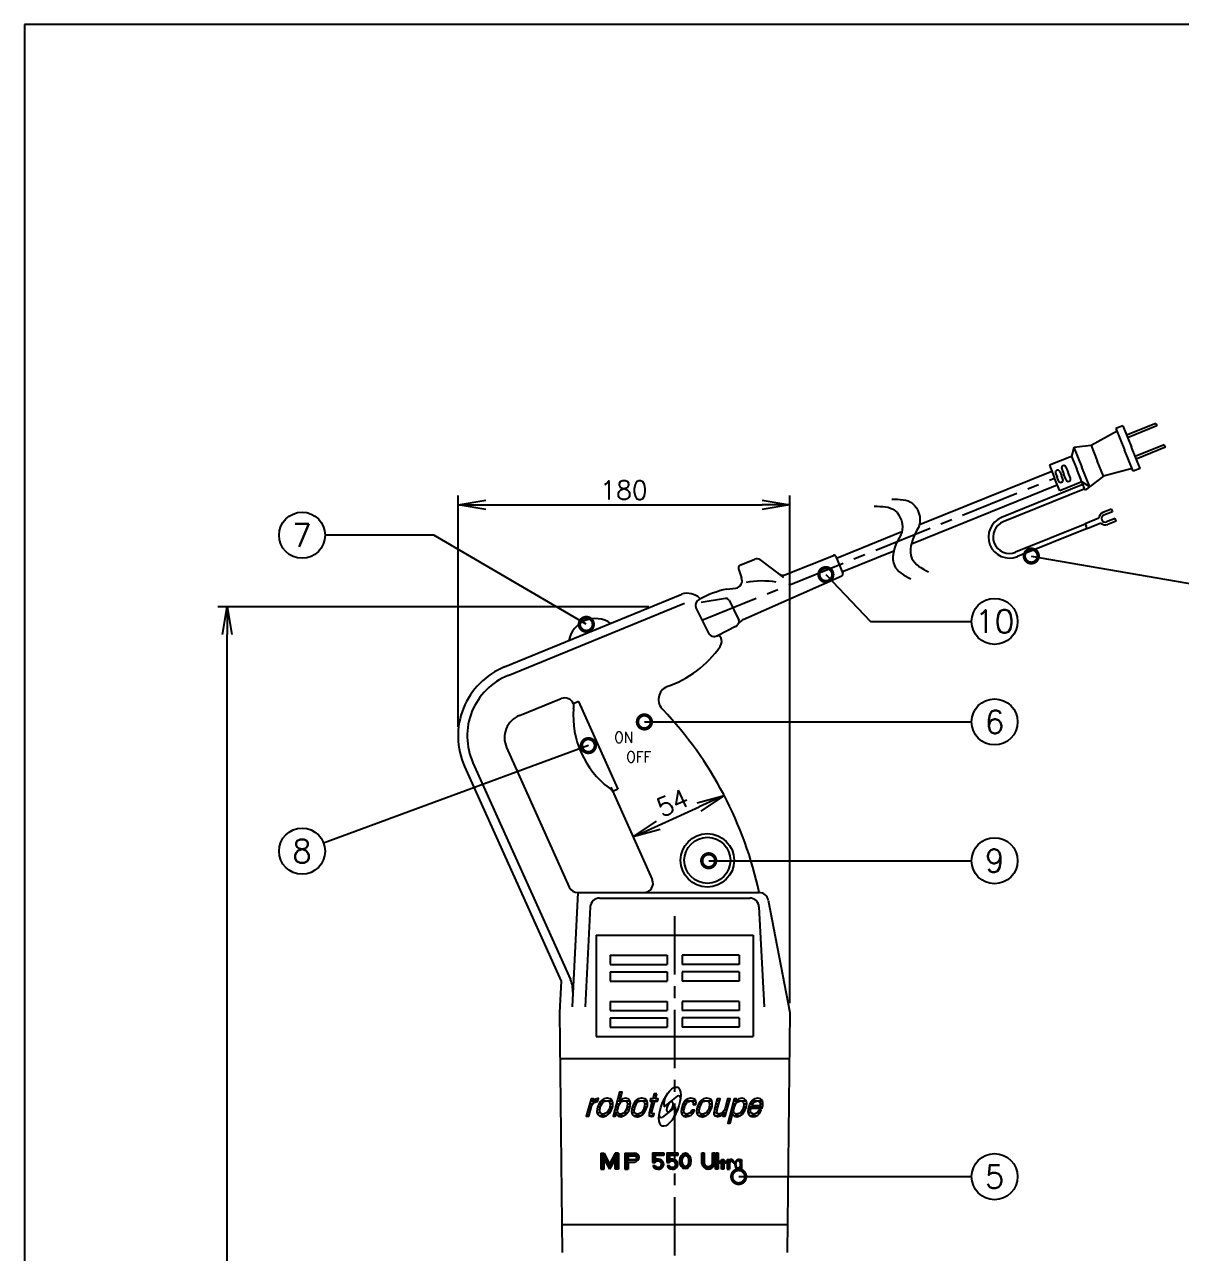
# Model space of a CAD drawing. Extents: x 115 to 2025, y 0 to 1377.
# Drawn here: x 115 to 742, y 711 to 1377 of the extents above; entities that cross this region are included whole.
import ezdxf
from ezdxf.enums import TextEntityAlignment as Align

# ---------------------------------------------------------------- set-up
doc = ezdxf.new("R2010")
doc.units = 0
doc.header["$PDMODE"] = 3
doc.linetypes.add('CENTER', pattern=[50.8, 31.75, -6.35, 6.35, -6.35])
doc.layers.get('0').update_dxf_attribs({"linetype": 'CONTINUOUS'})
doc.layers.get('DEFPOINTS').update_dxf_attribs({"linetype": 'CONTINUOUS'})
doc.layers.add('SUNPOU', color=7, linetype='CONTINUOUS')
doc.layers.add('WAKU', color=7, linetype='CONTINUOUS')
doc.styles.get("Standard").update_dxf_attribs({"font": 'romans.shx', "bigfont": 'extfont.shx'})
doc.dimstyles.get("Standard").update_dxf_attribs({"dimscale": 5, "dimtxt": 2, "dimasz": 3, "dimexe": 1, "dimexo": 1, "dimgap": 0.6, "dimtad": 3, "dimdec": 0, "dimzin": 0, "dimdsep": 46, "dimtxsty": 'STANDARD', "dimblk1": 'OPEN', "dimblk2": 'OPEN', "dimsah": 1, "dimcen": 1.5, "dimadec": 0, "dimazin": 0, "dimtfac": 1, "dimtdec": 0, "dimtmove": 0, "dimatfit": 0, "dimldrblk": 'DOTSMALL', "dimfxl": 1, "dimtvp": 1, "dimtolj": 1, "dimtzin": 0, "dimarcsym": 0})

# ---------------------------------------------------------------- blocks, each defined once
blk = doc.blocks.new('_DotSmall')
at = {"color": 0, "linetype": 'ByBlock', "const_width": 0.5}
blk.add_lwpolyline([(-0.0625, 0, 1), (0.0625, 0, 1)], format="xyb", close=True, dxfattribs=at)
blk = doc.blocks.new('_OPEN')
at = {"color": 0, "linetype": 'ByBlock'}
for p, q in [((-1, 0.167), (0, 0)), ((0, 0), (-1, -0.167)), ((0, 0), (-1, 0))]:
    blk.add_line(p, q, dxfattribs=at)
blk = doc.blocks.new('*D4')
at = {"layer": 'DEFPOINTS', "color": 0}
for p in [(530.13, 1116.24), (350.13, 990.87), (530.13, 840.95)]:
    blk.add_point(p, dxfattribs=at)
at = {"layer": 'SUNPOU', "color": 0, "lineweight": -2}
for p, q in [((350.13, 995.87), (350.13, 1121.24)), ((530.13, 845.95), (530.13, 1121.24)), ((365.13, 1116.24), (515.13, 1116.24))]:
    blk.add_line(p, q, dxfattribs=at)
at = {"layer": 'SUNPOU', "color": 0, "lineweight": -2, "xscale": 15, "yscale": 15, "zscale": 15, "rotation": 180}
blk.add_blockref('_OPEN', (350.13, 1116.24), dxfattribs=at)
at = {"layer": 'SUNPOU', "color": 0, "lineweight": -2, "xscale": 15, "yscale": 15, "zscale": 15}
blk.add_blockref('_OPEN', (530.13, 1116.24), dxfattribs=at)
at = {"layer": 'SUNPOU', "color": 0, "insert": (440.13, 1124.24), "char_height": 10, "attachment_point": 5}
blk.add_mtext('\\A1;180', dxfattribs=at)
blk = doc.blocks.new('*D8')
at = {"layer": 'DEFPOINTS', "color": 0}
for p in [(494.52, 958.63), (494.52, 958.63), (445.11, 936.15)]:
    blk.add_point(p, dxfattribs=at)
at = {"layer": 'SUNPOU', "color": 0, "lineweight": -2}
blk.add_line((458.76, 942.36), (480.86, 952.42), dxfattribs=at)
at = {"layer": 'SUNPOU', "color": 0, "lineweight": -2, "xscale": 15, "yscale": 15, "zscale": 15}
for p, rotation in [((494.52, 958.63), 24.46685338692657), ((445.11, 936.15), 204.4668533869266)]:
    blk.add_blockref('_OPEN', p, dxfattribs=dict(at, rotation=rotation))
at = {"layer": 'SUNPOU', "color": 0, "insert": (466.5, 954.67), "char_height": 10, "attachment_point": 5, "rotation": 24.46685}
blk.add_mtext('\\A1;54', dxfattribs=at)
blk = doc.blocks.new('*D11')
at = {"layer": 'DEFPOINTS', "color": 0}
for p in [(224.9, 1060.95), (458.59, 1060.95), (418.22, 128.95)]:
    blk.add_point(p, dxfattribs=at)
at = {"layer": 'SUNPOU', "color": 0, "lineweight": -2}
for p, q in [((453.59, 1060.95), (219.9, 1060.95)), ((224.9, 143.95), (224.9, 1045.95)), ((413.22, 128.95), (219.9, 128.95))]:
    blk.add_line(p, q, dxfattribs=at)
at = {"layer": 'SUNPOU', "color": 0, "lineweight": -2, "xscale": 15, "yscale": 15, "zscale": 15}
for p, rotation in [((224.9, 1060.95), 90), ((224.9, 128.95), 270)]:
    blk.add_blockref('_OPEN', p, dxfattribs=dict(at, rotation=rotation))
at = {"layer": 'SUNPOU', "color": 0, "insert": (216.9, 594.95), "char_height": 10, "attachment_point": 5, "rotation": 90}
blk.add_mtext('\\A1;935', dxfattribs=at)

msp = doc.modelspace()

# ---------------------------------------------------------------- linework, layer by layer
at = {"color": 2}
for p, q in [((710.73, 1159.18), (707.02, 1157.69)), ((710.73, 1159.18), (715.41, 1147.59)), ((728.55, 1160.45), (712.79, 1154.08)), ((729.11, 1159.06), (713.35, 1152.69)), ((728.55, 1160.45), (729.11, 1159.06)), ((707.58, 1156.3), (693.5, 1148.45)), ((707.02, 1157.69), (711.7, 1146.1)), ((684.21, 1147.39), (682.93, 1142.56)), ((693.5, 1148.45), (684.21, 1147.39)), ((684.21, 1147.39), (688.52, 1136.73)), ((693.5, 1148.45), (696.87, 1140.1)), ((716.38, 1134.51), (711.7, 1146.1)), ((720.09, 1136), (715.41, 1147.59)), ((733.23, 1148.86), (717.47, 1142.5)), ((733.79, 1147.47), (718.03, 1141.1)), ((733.79, 1147.47), (733.23, 1148.86)), ((682.93, 1142.56), (670.88, 1137.69)), ((682.93, 1142.56), (685.74, 1135.61)), ((700.24, 1131.76), (696.87, 1140.1)), ((600.45, 1105.56), (672.16, 1134.53)), ((670.88, 1137.69), (673.69, 1130.74)), ((674.23, 1133.39), (675.08, 1131.3)), ((676.55, 1134.32), (677.4, 1132.24)), ((678.24, 1130.15), (677.4, 1132.24)), ((677.57, 1135.81), (678.79, 1132.8)), ((680, 1129.78), (678.79, 1132.8)), ((679.89, 1136.75), (681.1, 1133.73)), ((682.32, 1130.72), (681.1, 1133.73)), ((690.36, 1124.17), (685.74, 1135.61)), ((692.83, 1126.07), (688.52, 1136.73)), ((715.82, 1135.9), (700.24, 1131.76)), ((720.09, 1136), (716.38, 1134.51)), ((596.02, 1095.14), (675.15, 1127.11)), ((689.12, 1127.23), (644.97, 1109.39)), ((676.5, 1123.78), (673.69, 1130.74)), ((675.92, 1129.21), (675.08, 1131.3)), ((688.55, 1128.65), (676.5, 1123.78)), ((692.83, 1126.07), (688.55, 1128.65)), ((700.24, 1131.76), (690.36, 1124.17)), ((690.06, 1124.91), (645.91, 1107.08)), ((704.52, 1113.94), (699.89, 1112.07)), ((705.08, 1112.55), (700.45, 1110.68)), ((704.52, 1113.94), (705.08, 1112.55)), ((690.38, 1105.8), (652.59, 1090.54)), ((697.7, 1109.03), (690.29, 1106.03)), ((690.29, 1106.03), (690.85, 1104.64)), ((698.83, 1106.25), (691.41, 1103.25)), ((706.58, 1108.84), (701.95, 1106.97)), ((707.15, 1107.45), (702.51, 1105.58)), ((707.15, 1107.45), (706.58, 1108.84)), ((555.39, 1087.39), (590.92, 1101.71)), ((691.32, 1103.49), (653.53, 1088.22)), ((691.41, 1103.25), (690.85, 1104.64)), ((503.45, 1083.72), (511.05, 1086.78)), ((513.96, 1086.41), (526.74, 1076.94)), ((527.36, 1078.26), (553.71, 1088.87)), ((555.01, 1088.32), (558.77, 1078.99)), ((558.37, 1079.97), (586.48, 1091.3)), ((502.41, 1080.98), (503.87, 1076.74)), ((504.86, 1054.16), (558.27, 1077.71)), ((375.42, 1028.32), (471.59, 1067.85)), ((495.91, 1070.57), (500.84, 1071.02)), ((377.29, 1023.68), (473, 1062.98)), ((479.14, 1060.37), (485.76, 1047.02)), ((495.29, 1065.42), (482.08, 1063.27)), ((497.19, 1064.5), (502.51, 1053.77)), ((500.69, 1050.21), (491.21, 1045.37)), ((491.21, 1045.37), (490.53, 1045.09)), ((383.45, 1002.01), (406.14, 1011.15)), ((415.43, 1009.51), (412.7, 1008.28)), ((415.43, 1009.51), (436.75, 962.08)), ((376.45, 984.63), (410.48, 908.9)), ((353.68, 974.31), (405.99, 857.91)), ((358.24, 976.36), (411.08, 858.78)), ((432.99, 963.13), (455.51, 913)), ((436.75, 962.08), (434.01, 960.85)), ((415.13, 905.95), (411.97, 843.95)), ((415.04, 905.95), (513.5, 905.95)), ((426.88, 902.95), (508.37, 902.95)), ((518.41, 901.9), (530.13, 840.95)), ((421.89, 898.21), (419.13, 843.95)), ((513.37, 898.21), (516.13, 843.95)), ((425.13, 882.95), (510.13, 882.95)), ((425.13, 882.95), (425.13, 827.95)), ((510.13, 882.95), (510.13, 827.95)), ((432.63, 871.95), (463.63, 871.95)), ((432.63, 871.95), (432.63, 866.95)), ((432.63, 866.95), (463.63, 866.95)), ((463.63, 871.95), (463.63, 866.95)), ((502.63, 871.95), (471.63, 871.95)), ((471.63, 871.95), (471.63, 866.95)), ((502.63, 866.95), (471.63, 866.95)), ((502.63, 871.95), (502.63, 866.95)), ((432.63, 862.95), (463.63, 862.95)), ((432.63, 862.95), (432.63, 857.95)), ((463.63, 862.95), (463.63, 857.95)), ((502.63, 862.95), (471.63, 862.95)), ((471.63, 862.95), (471.63, 857.95)), ((502.63, 862.95), (502.63, 857.95)), ((405.99, 857.91), (405.13, 840.95)), ((432.63, 857.95), (463.63, 857.95)), ((502.63, 857.95), (471.63, 857.95)), ((432.63, 846.95), (463.63, 846.95)), ((432.63, 846.95), (432.63, 841.95)), ((463.63, 846.95), (463.63, 841.95)), ((502.63, 846.95), (471.63, 846.95)), ((471.63, 846.95), (471.63, 841.95)), ((502.63, 846.95), (502.63, 841.95)), ((405.13, 840.95), (406.63, 710.78)), ((432.63, 841.95), (463.63, 841.95)), ((502.63, 841.95), (471.63, 841.95)), ((530.13, 840.95), (528.62, 710.78)), ((432.63, 837.95), (463.63, 837.95)), ((432.63, 837.95), (432.63, 832.95)), ((432.63, 832.95), (463.63, 832.95)), ((463.63, 837.95), (463.63, 832.95)), ((502.63, 837.95), (471.63, 837.95)), ((471.63, 837.95), (471.63, 832.95)), ((502.63, 832.95), (471.63, 832.95)), ((502.63, 837.95), (502.63, 832.95)), ((425.13, 827.95), (510.13, 827.95)), ((405.82, 815.95), (529.43, 815.95)), ((421.97, 793.01), (423.23, 793.01)), ((423.58, 793.01), (425.91, 793.01)), ((427.76, 793.01), (433.75, 793.01)), ((436.51, 793.01), (437.92, 793.01)), ((436.92, 794.6), (438.35, 794.6)), ((437.33, 796.19), (438.77, 796.19)), ((438.08, 793.01), (443.32, 793.01)), ((446.46, 793.01), (452.54, 793.01)), ((454.32, 793.01), (458.34, 793.01)), ((455.87, 794.6), (457.31, 794.6)), ((456.33, 796.19), (457.78, 796.19)), ((461.86, 789.84), (469.09, 795.47)), ((473.27, 793.01), (479.05, 793.01)), ((481.79, 793.01), (487.76, 793.01)), ((490.46, 793.01), (491.92, 793.01)), ((495.97, 793.01), (497.39, 793.01)), ((499.65, 793.01), (500.96, 793.01)), ((501.11, 793.01), (506.41, 793.01)), ((509.49, 793.01), (515.26, 793.01)), ((420.25, 786.66), (421.64, 786.66)), ((420.68, 788.25), (422.03, 788.25)), ((421.11, 789.84), (422.41, 789.84)), ((421.54, 791.42), (423.32, 791.42)), ((425.59, 786.66), (427.33, 786.66)), ((425.61, 788.25), (427.15, 788.25)), ((425.95, 789.84), (427.4, 789.84)), ((426.59, 791.42), (428.25, 791.42)), ((430.87, 786.66), (432.52, 786.66)), ((431.95, 788.25), (433.41, 788.25)), ((432.44, 789.84), (433.93, 789.84)), ((432.53, 791.42), (434.13, 791.42)), ((434.86, 786.66), (436.83, 786.66)), ((435.27, 788.25), (436.69, 788.25)), ((435.68, 789.84), (437.05, 789.84)), ((436.1, 791.42), (437.77, 791.42)), ((440.36, 786.66), (442.12, 786.66)), ((441.43, 788.25), (442.96, 788.25)), ((441.83, 789.84), (443.45, 789.84)), ((441.99, 791.42), (443.63, 791.42)), ((444.4, 786.66), (445.99, 786.66)), ((444.43, 788.25), (445.85, 788.25)), ((444.76, 789.84), (446.22, 789.84)), ((445.4, 791.42), (446.98, 791.42)), ((449.68, 786.66), (451.29, 786.66)), ((450.76, 788.25), (452.07, 788.25)), ((451.13, 789.84), (452.67, 789.84)), ((451.34, 791.42), (452.83, 791.42)), ((453.82, 786.66), (455.24, 786.66)), ((454.23, 788.25), (455.57, 788.25)), ((454.63, 789.84), (456.02, 789.84)), ((455.04, 791.42), (456.46, 791.42)), ((468.18, 789.84), (460.96, 784.21)), ((471.26, 786.66), (472.85, 786.66)), ((471.28, 788.25), (472.71, 788.25)), ((471.66, 789.84), (473.07, 789.84)), ((472.24, 791.42), (473.84, 791.42)), ((476.15, 786.66), (477.72, 786.66)), ((477.71, 791.42), (479.25, 791.42)), ((479.62, 786.66), (481.21, 786.66)), ((479.64, 788.25), (481.07, 788.25)), ((479.98, 789.84), (481.43, 789.84)), ((480.62, 791.42), (482.2, 791.42)), ((484.9, 786.66), (486.51, 786.66)), ((485.98, 788.25), (487.33, 788.25)), ((486.47, 789.84), (487.96, 789.84)), ((486.56, 791.42), (488.05, 791.42)), ((488.87, 786.66), (490.48, 786.66)), ((489.17, 788.25), (490.61, 788.25)), ((489.56, 789.84), (491.04, 789.84)), ((490.01, 791.42), (491.48, 791.42)), ((493.61, 786.66), (495.67, 786.66)), ((494.72, 788.25), (496.1, 788.25)), ((495.18, 789.84), (496.53, 789.84)), ((495.57, 791.42), (496.96, 791.42)), ((497.94, 786.66), (499.86, 786.66)), ((498.37, 788.25), (499.75, 788.25)), ((498.8, 789.84), (500.13, 789.84)), ((499.22, 791.42), (500.85, 791.42)), ((503.42, 786.66), (505.05, 786.66)), ((504.47, 788.25), (505.94, 788.25)), ((504.95, 789.84), (506.47, 789.84)), ((505.05, 791.42), (506.67, 791.42)), ((507.44, 786.66), (509.06, 786.66)), ((507.46, 788.25), (508.88, 788.25)), ((507.86, 789.84), (515.28, 789.84)), ((508.51, 791.42), (509.94, 791.42)), ((512.49, 786.66), (513.96, 786.66)), ((514.05, 791.42), (515.5, 791.42)), ((419.82, 785.07), (421.25, 785.07)), ((426.58, 785.07), (430.84, 785.07)), ((434.45, 785.07), (435.73, 785.07)), ((436.63, 785.07), (440.37, 785.07)), ((445.23, 785.07), (449.54, 785.07)), ((453.79, 785.07), (456.3, 785.07)), ((472.01, 785.07), (476.16, 785.07)), ((480.45, 785.07), (484.87, 785.07)), ((489.43, 785.07), (493.02, 785.07)), ((493.93, 785.07), (495.24, 785.07)), ((497.09, 783.48), (498.37, 783.48)), ((497.52, 785.07), (498.8, 785.07)), ((499.67, 785.07), (503.41, 785.07)), ((508.19, 785.07), (512.43, 785.07)), ((427.62, 764.63), (427.62, 755.88)), ((427.62, 764.63), (429.41, 764.63)), ((429.85, 763.78), (427.62, 763.78)), ((430.37, 762.78), (427.62, 762.78)), ((430.89, 761.78), (427.62, 761.78)), ((431.41, 760.78), (427.62, 760.78)), ((429.33, 759.78), (427.62, 759.78)), ((429.33, 755.88), (429.33, 761.21)), ((429.33, 761.21), (432.37, 755.88)), ((429.41, 764.63), (432.37, 758.92)), ((431.92, 759.78), (430.15, 759.78)), ((435.32, 764.64), (432.37, 758.92)), ((435.4, 761.21), (432.37, 755.88)), ((434.59, 759.78), (432.81, 759.78)), ((437.12, 760.78), (433.33, 760.78)), ((437.11, 761.78), (433.84, 761.78)), ((437.11, 762.78), (434.36, 762.78)), ((437.11, 763.78), (434.87, 763.78)), ((437.11, 764.64), (435.32, 764.64)), ((435.41, 755.88), (435.4, 761.21)), ((437.12, 759.78), (435.4, 759.78)), ((437.11, 764.64), (437.12, 755.89)), ((440.55, 764.66), (443.24, 764.67)), ((440.55, 764.66), (440.55, 755.88)), ((447.82, 763.78), (440.55, 763.78)), ((442.42, 762.78), (440.55, 762.78)), ((442.43, 761.78), (440.55, 761.78)), ((447.6, 760.78), (440.55, 760.78)), ((442.44, 759.78), (440.55, 759.78)), ((442.42, 763.12), (445.99, 763.15)), ((442.42, 763.12), (442.43, 761.04)), ((446.05, 761.07), (442.43, 761.04)), ((442.44, 759.79), (442.45, 755.88)), ((442.44, 759.79), (445.76, 759.79)), ((443.24, 764.67), (445.76, 764.67)), ((448.41, 762.78), (446.67, 762.78)), ((448.32, 761.78), (446.97, 761.78)), ((455.7, 764.72), (461.7, 764.72)), ((455.7, 764.72), (455.7, 759.59)), ((461.7, 763.78), (455.7, 763.78)), ((457.12, 762.78), (455.7, 762.78)), ((457.12, 761.78), (455.7, 761.78)), ((460.56, 760.78), (455.7, 760.78)), ((457.27, 759.78), (455.7, 759.78)), ((455.7, 759.59), (457.13, 759.59)), ((461.7, 763.44), (457.12, 763.44)), ((457.12, 763.44), (457.12, 760.95)), ((461.42, 759.78), (460.01, 759.78)), ((461.7, 764.72), (461.7, 763.44)), ((463.43, 764.72), (469.43, 764.72)), ((463.43, 764.72), (463.43, 759.59)), ((469.43, 763.78), (463.43, 763.78)), ((464.85, 762.78), (463.43, 762.78)), ((464.85, 761.78), (463.43, 761.78)), ((468.3, 760.78), (463.43, 760.78)), ((465.01, 759.78), (463.43, 759.78)), ((463.43, 759.59), (464.86, 759.59)), ((469.43, 763.44), (464.85, 763.44)), ((464.85, 763.44), (464.85, 760.95)), ((469.15, 759.78), (467.74, 759.78)), ((469.43, 764.72), (469.43, 763.44)), ((471.76, 760.78), (470.44, 760.78)), ((471.77, 759.78), (470.46, 759.78)), ((471.93, 761.78), (470.59, 761.78)), ((472.4, 762.78), (470.93, 762.78)), ((475.29, 763.78), (471.57, 763.78)), ((475.93, 762.78), (474.54, 762.78)), ((476.27, 761.78), (475.01, 761.78)), ((476.4, 759.78), (475.17, 759.78)), ((476.42, 760.78), (475.19, 760.78)), ((482.41, 764.72), (483.67, 764.72)), ((483.69, 763.78), (482.41, 763.78)), ((483.67, 762.78), (482.41, 762.78)), ((483.67, 761.78), (482.41, 761.78)), ((483.67, 760.78), (482.41, 760.78)), ((483.67, 759.78), (482.41, 759.78)), ((489.4, 763.78), (488.11, 763.78)), ((488.12, 764.72), (489.42, 764.72)), ((489.42, 762.78), (488.12, 762.78)), ((489.42, 761.78), (488.12, 761.78)), ((489.42, 760.78), (488.12, 760.78)), ((489.42, 759.78), (488.12, 759.78)), ((489.85, 755.89), (489.85, 764.72)), ((491.31, 763.78), (489.85, 763.78)), ((491.31, 762.78), (489.85, 762.78)), ((491.31, 761.78), (489.85, 761.78)), ((491.31, 760.78), (489.85, 760.78)), ((491.31, 759.78), (489.85, 759.78)), ((489.89, 764.72), (491.31, 764.72)), ((491.31, 764.72), (491.31, 755.89)), ((491.84, 759.25), (491.84, 760.22)), ((491.84, 760.22), (493.1, 760.22)), ((495.66, 759.78), (491.84, 759.78)), ((493.06, 759.25), (491.84, 759.25)), ((493.1, 760.22), (493.1, 761.28)), ((493.1, 761.28), (494.32, 761.28)), ((493.1, 760.78), (494.32, 760.78)), ((493.1, 755.89), (493.1, 759.25)), ((494.32, 761.28), (494.32, 760.22)), ((494.32, 760.22), (495.66, 760.22)), ((495.66, 759.25), (494.32, 759.25)), ((494.32, 759.25), (494.32, 755.89)), ((495.66, 760.22), (495.66, 759.25)), ((496.2, 761.28), (497.32, 761.28)), ((496.2, 761.28), (496.2, 755.89)), ((499.34, 760.78), (496.2, 760.78)), ((497.52, 759.78), (496.2, 759.78)), ((497.32, 761.28), (497.32, 760.67)), ((499.87, 759.78), (499.22, 759.78)), ((499.4, 759.3), (499.99, 759.3)), ((501.01, 759.78), (500.52, 759.78)), ((501.76, 760.78), (501.19, 760.78)), ((503.93, 760.78), (502.29, 760.78)), ((503.93, 759.78), (503.04, 759.78)), ((503.26, 761.06), (503.26, 761.28)), ((503.26, 761.28), (503.93, 761.28)), ((503.93, 761.28), (503.93, 755.89)), ((427.57, 755.88), (429.29, 755.88)), ((429.33, 758.78), (427.62, 758.78)), ((429.33, 757.78), (427.62, 757.78)), ((429.33, 756.78), (427.62, 756.78)), ((427.62, 755.88), (429.33, 755.88)), ((434.02, 758.78), (430.72, 758.78)), ((433.45, 757.78), (431.29, 757.78)), ((432.88, 756.78), (431.86, 756.78)), ((437.12, 758.78), (435.4, 758.78)), ((437.12, 757.78), (435.41, 757.78)), ((437.12, 756.78), (435.41, 756.78)), ((437.12, 755.89), (435.41, 755.88)), ((442.44, 758.78), (440.55, 758.78)), ((442.44, 757.78), (440.55, 757.78)), ((442.44, 756.78), (440.55, 756.78)), ((440.55, 755.88), (442.46, 755.88)), ((455.78, 757.99), (456.98, 757.99)), ((457.09, 757.78), (455.85, 757.78)), ((460.91, 756.78), (456.48, 756.78)), ((461.55, 757.78), (460.3, 757.78)), ((461.69, 758.78), (460.49, 758.78)), ((463.51, 757.99), (464.72, 757.99)), ((464.82, 757.78), (463.58, 757.78)), ((468.65, 756.78), (464.22, 756.78)), ((469.28, 757.78), (468.03, 757.78)), ((469.43, 758.78), (468.22, 758.78)), ((472, 758.78), (470.64, 758.78)), ((472.56, 757.78), (471.03, 757.78)), ((475.11, 756.78), (471.75, 756.78)), ((475.83, 757.78), (474.38, 757.78)), ((476.22, 758.78), (474.95, 758.78)), ((483.75, 758.78), (482.45, 758.78)), ((484.58, 757.78), (482.81, 757.78)), ((488.23, 756.78), (483.6, 756.78)), ((489.03, 757.78), (487.22, 757.78)), ((489.38, 758.78), (488.05, 758.78)), ((491.31, 758.78), (489.85, 758.78)), ((491.31, 757.78), (489.85, 757.78)), ((491.31, 756.78), (489.85, 756.78)), ((491.31, 755.89), (489.85, 755.89)), ((494.32, 758.78), (493.1, 758.78)), ((494.32, 757.78), (493.1, 757.78)), ((494.32, 756.78), (493.1, 756.78)), ((494.32, 755.89), (493.1, 755.89)), ((497.32, 758.78), (496.2, 758.78)), ((497.32, 757.78), (496.2, 757.78)), ((497.32, 756.78), (496.2, 756.78)), ((496.2, 755.89), (497.32, 755.89)), ((497.32, 759.2), (497.32, 755.89)), ((500.83, 758.78), (500.31, 758.78)), ((500.92, 757.78), (500.4, 757.78)), ((501.37, 756.78), (500.84, 756.78)), ((503.93, 756.78), (502.68, 756.78)), ((503.93, 757.78), (503.13, 757.78)), ((503.2, 755.89), (503.2, 756.07)), ((503.93, 755.9), (503.2, 755.9)), ((503.93, 758.78), (503.22, 758.78)), ((406.45, 725.95), (528.8, 725.95))]:
    msp.add_line(p, q, dxfattribs=at)
at = {"color": 2, "linetype": 'CENTER'}
for p, q in [((482.45, 1053.7), (673.69, 1130.74)), ((467.63, 893.23), (467.63, 121.28))]:
    msp.add_line(p, q, dxfattribs=at)
at = {"color": 4}
msp.add_line((496.66, 781.89), (497.95, 781.89), dxfattribs=at)
at = {"color": 2}
for points in [[(425.97, 794.28), (424.37, 793.8), (423.08, 792.51), (423.56, 794.12), (422.27, 794.12), (419.7, 784.63), (421.15, 784.63), (422.44, 789.94), (422.76, 790.58), (423.72, 792.03), (424.04, 792.19), (425.49, 792.67), (425.81, 792.67), (426.3, 794.28)], [(431.12, 794.44), (430.8, 794.44), (429.19, 794.12), (427.9, 793.16), (427.42, 792.67), (426.46, 791.23), (425.81, 789.46), (425.65, 788.65), (425.49, 787.04), (425.81, 785.76), (426.13, 785.44), (427.1, 784.63), (428.55, 784.31), (428.87, 784.31), (430.48, 784.79), (431.76, 785.76), (432.25, 786.24), (433.21, 787.69), (433.85, 789.46), (434.01, 790.26), (434.17, 791.87), (433.69, 793.16), (433.53, 793.48), (432.57, 794.12)], [(428.87, 785.76), (428.06, 785.92), (427.26, 786.72), (427.1, 787.69), (427.26, 789.46), (427.74, 790.74), (428.71, 792.03), (429.35, 792.67), (430.8, 792.99), (431.6, 792.99), (432.41, 792.03), (432.57, 791.23), (432.41, 789.46), (431.92, 788.17), (430.96, 786.72), (430.32, 786.24)], [(442.38, 794.12), (440.93, 794.44), (439.32, 794.12), (437.87, 792.83), (439.16, 797.66), (437.71, 797.66), (434.34, 784.63), (435.62, 784.63), (435.94, 785.92), (435.94, 785.76), (436.91, 784.79), (436.91, 784.63), (438.36, 784.31), (438.52, 784.31), (439.96, 784.79), (441.41, 785.76), (441.73, 786.08), (442.7, 787.53), (443.34, 789.3), (443.5, 790.1), (443.66, 791.71), (443.34, 792.99)], [(438.84, 792.67), (440.29, 792.99), (440.93, 792.99), (441.89, 792.03), (442.05, 791.06), (441.73, 789.3), (441.41, 788.17), (440.45, 786.72), (439.8, 786.24), (438.36, 785.76), (437.71, 785.92), (436.75, 786.72), (436.59, 787.69), (436.91, 789.46), (437.39, 790.74), (438.19, 792.19)], [(451.86, 787.69), (452.83, 790.26), (452.83, 791.87), (452.51, 793.16), (452.35, 793.48), (451.38, 794.12), (449.93, 794.44), (449.45, 794.44), (448, 794.12), (446.56, 793.16), (445.27, 791.23), (444.63, 789.46), (444.47, 788.65), (444.31, 787.04), (444.63, 785.76), (444.79, 785.44), (445.75, 784.63), (447.2, 784.31), (447.68, 784.31), (449.13, 784.79), (450.58, 785.76), (451.06, 786.24)], [(447.68, 785.76), (446.88, 785.92), (445.91, 786.72), (445.75, 787.69), (446.07, 789.46), (446.56, 790.74), (447.36, 792.03), (448, 792.67), (449.61, 792.99), (450.26, 792.99), (451.22, 792.03), (451.38, 791.23), (451.06, 789.46), (450.74, 788.17), (449.77, 786.72), (449.13, 786.24)], [(457.97, 796.85), (456.53, 796.85), (455.72, 794.12), (454.6, 794.12), (454.28, 792.83), (455.4, 792.83), (453.79, 786.56), (453.79, 784.95), (455.08, 784.47), (455.56, 784.63), (456.21, 784.63), (456.53, 786.08), (456.04, 785.92), (455.72, 785.92), (455.24, 786.24), (455.24, 787.04), (456.85, 792.83), (458.3, 792.83), (458.62, 794.12), (457.17, 794.12)], [(476.63, 794.44), (476.31, 794.44), (474.86, 794.12), (473.41, 793.16), (472.93, 792.67), (472.13, 791.23), (471.48, 789.3), (471.32, 788.65), (471.16, 787.04), (471.48, 785.76), (471.48, 785.6), (472.45, 784.63), (473.73, 784.31), (475.18, 784.63), (476.63, 785.28), (477.59, 786.4), (478.4, 788.01), (477.11, 788.01), (476.95, 787.85), (475.98, 786.4), (475.66, 786.24), (474.22, 785.76), (473.73, 785.92), (472.77, 786.72), (472.61, 787.69), (472.93, 789.46), (473.41, 790.74), (474.22, 792.03), (474.7, 792.51), (476.31, 792.99), (476.47, 792.99), (477.59, 792.51), (477.75, 791.06), (479.2, 791.06), (479.36, 792.19), (478.88, 793.48), (478.08, 794.12)], [(485.15, 794.44), (484.67, 794.44), (483.22, 794.12), (481.93, 793.16), (481.45, 792.67), (480.49, 791.23), (479.84, 789.46), (479.68, 788.65), (479.52, 787.04), (479.84, 785.76), (480.01, 785.44), (480.97, 784.63), (482.42, 784.31), (482.9, 784.31), (484.51, 784.79), (485.79, 785.76), (486.28, 786.24), (487.08, 787.69), (487.88, 789.46), (488.05, 790.26), (488.05, 791.87), (487.72, 793.16), (487.56, 793.48), (486.6, 794.12)], [(482.9, 785.76), (482.1, 785.92), (481.13, 786.72), (480.97, 787.69), (481.29, 789.46), (481.77, 790.74), (482.58, 792.03), (483.22, 792.67), (484.83, 792.99), (485.47, 792.99), (486.44, 792.03), (486.6, 791.23), (486.44, 789.46), (485.96, 788.17), (484.99, 786.72), (484.35, 786.24)], [(490.62, 788.33), (492.23, 794.12), (490.78, 794.12), (489.17, 788.49), (489.17, 788.01), (488.85, 786.56), (488.85, 785.76), (489.65, 784.79), (490.94, 784.47), (491.26, 784.47), (492.71, 784.79), (494.16, 786.08), (493.83, 784.63), (495.12, 784.63), (497.69, 794.12), (496.25, 794.12), (494.96, 788.97), (494.64, 788.01), (493.67, 786.72), (493.19, 786.24), (491.58, 785.76), (490.46, 786.4)], [(500.91, 792.83), (501.23, 794.12), (499.95, 794.12), (496.41, 780.93), (497.69, 780.93), (498.98, 785.76), (499.95, 784.79), (499.95, 784.63), (501.39, 784.31), (501.55, 784.31), (503, 784.79), (504.45, 785.76), (505.73, 787.69), (506.38, 789.46), (506.54, 790.1), (506.7, 791.71), (506.38, 793.16), (506.22, 793.16), (505.41, 794.12), (504.13, 794.44), (502.36, 794.12)], [(503.32, 792.99), (503.97, 792.99), (504.93, 792.03), (505.09, 791.23), (504.93, 789.62), (504.45, 788.17), (503.48, 786.72), (503, 786.24), (501.39, 785.76), (500.75, 785.92), (499.78, 786.72), (499.62, 787.53), (499.95, 789.3), (500.43, 790.74), (501.23, 792.03), (501.88, 792.51)], [(515.22, 793.16), (514.26, 794.12), (512.81, 794.44), (512.49, 794.44), (511.04, 794.12), (509.59, 793.16), (509.11, 792.51), (508.31, 791.06), (507.66, 789.3), (507.5, 788.65), (507.34, 787.04), (507.66, 785.76), (507.83, 785.44), (508.63, 784.63), (510.08, 784.31), (511.36, 784.47), (512.81, 785.28), (513.61, 786.08), (514.58, 787.69), (513.29, 787.69), (512.17, 786.24), (512.01, 786.24), (510.56, 785.76), (510.08, 785.92), (509.11, 786.56), (508.79, 787.21), (508.95, 788.97), (515.06, 788.97), (515.06, 789.14), (515.22, 789.62), (515.38, 790.26), (515.54, 791.87)], [(509.43, 790.26), (509.59, 790.9), (510.56, 792.35), (510.88, 792.51), (512.49, 792.99), (512.81, 792.99), (513.94, 792.35), (514.1, 791.87), (513.94, 790.26)]]:
    msp.add_lwpolyline(points, close=True, dxfattribs=at)
for radius in [14.5, 12.5]:
    msp.add_circle((485.38, 923.45), radius, dxfattribs=at)
for centre, radius, start, end in [((675.39, 1133.85), 1.25, 22, 202), ((678.73, 1136.28), 1.25, 22, 202), ((677.08, 1129.68), 1.25, 202, 22), ((681.16, 1130.25), 1.25, 202, 22), ((649.25, 1098.81), 11.42, 112, 292), ((649.25, 1098.81), 8.92, 112, 292), ((701.2, 1108.83), 3.5, 112, 176.62307), ((701.2, 1108.83), 3.5, 227.37693, 292), ((701.2, 1108.83), 2, 112, 202), ((701.2, 1108.83), 2, 202, 292), ((512.17, 1084), 3, 53.45044, 111.94214), ((554.09, 1087.95), 1, 21.93762, 111.94214), ((504.2, 1081.86), 2, 111.94214, 206.38965), ((557.84, 1078.61), 1, 295.50489, 21.93762), ((499.99, 1075.13), 4.2, 281.6649, 22.53148), ((515.37, 1029.41), 45.55, 80.68655, 101.41239), ((526.24, 1081.04), 3, 233.45044, 291.94214), ((474.45, 1058.3), 9.97, 47.64772, 106.645), ((508.06, 1015.2), 56.69, 102.36924, 118.66704), ((480.96, 1065.38), 0.351, 310.83581, 54.1777), ((482.55, 1061.7), 3.65, 117.46323, 201.23658), ((495.58, 1063.6), 1.84, 29.15165, 99.12004), ((424.66, 1039.9), 14.66, 55.45791, 169.22644), ((510.92, 1044.87), 11.1, 123.11949, 145.35063), ((500.82, 1053.03), 1.84, 313.65926, 23.62765), ((489.26, 1048.81), 3.93, 207.07196, 295.01164), ((499.32, 1052.89), 3, 297.08487, 325.35063), ((444.24, 1073.27), 58.8, 289.05653, 324.93454), ((491.02, 1043.27), 1.99, 34.94705, 92.71464), ((488.17, 1042.18), 5, 327.3379, 26.38965), ((390.51, 990.87), 40.38, 111.94214, 204.19891), ((390.51, 990.87), 35.38, 111.94214, 204.19891), ((466.46, 1010.71), 7.6, 113.40116, 227.5724), ((408.01, 1006.5), 5.02, 20.78184, 111.86232), ((409.5, 1006.84), 3.5, 339.19891, 24.19891), ((388.31, 989.96), 13, 111.94214, 204.19891), ((461.87, 1001.87), 49.23, 175.65512, 232.7427), ((311.19, 862.81), 206.85, 12.03759, 43.46134), ((430.82, 959.41), 3.5, 24.19891, 69.19891), ((450.95, 910.95), 5, 270, 24.19891), ((415.04, 910.95), 5, 204.19891, 270), ((513.5, 900.95), 5, 10.88553, 90), ((426.88, 897.95), 5, 90, 177.08916), ((508.37, 897.95), 5, 2.91084, 90), ((397.4, 852.63), 15, 357.08916, 24.19891), ((471.1, 791.21), 9.34, 151.19469, 188.41816), ((469.75, 794.62), 1.08, 354.17382, 127.93019), ((458.94, 788.47), 9.34, 331.19469, 8.41816), ((460.29, 785.06), 1.08, 174.17382, 307.93019)]:
    msp.add_arc(centre, radius, start, end, dxfattribs=at)
for centre, major_axis, ratio in [((465.02, 789.84), (-4.13, -10.5), 0.400039), ((465.02, 789.84), (-1.16, -2.94), 0.400039), ((473.43, 760.38), (0, -4.34), 0.691781), ((473.47, 760.38), (0, -3.06), 0.565892), ((502.02, 758.63), (0, -2.21), 0.540397)]:
    msp.add_ellipse(centre, major_axis=major_axis, ratio=ratio, dxfattribs=at)
for centre, major_axis, ratio, start_param, end_param in [((444.49, 762.13), (-3.94, 0.01), 0.680444, 6.283185, 6.286932), ((444.49, 762.13), (3.94, 0.54), 0.643874, -1.330648, 1.155507), ((444.74, 762.1), (-2.3, 0), 0.542115, 8.457199, 10.422642), ((458.7, 758.63), (-3, 0), 0.914424, 0.236765, 5.266128), ((458.67, 758.62), (-1.77, 0.48), 0.947626, 0.646435, 5.968244), ((466.43, 758.63), (-3, 0), 0.914424, 0.236765, 5.266128), ((466.4, 758.62), (-1.77, 0.48), 0.947626, 0.646435, 5.968244), ((498.37, 758.58), (0, -2.69), 0.621478, 1.840728, 3.821932), ((498.37, 758.39), (0, 2.08), 0.549052, 5.163424, 7.454248), ((502.42, 758.58), (0, -2.7), 0.786839, 2.734181, 6.655857)]:
    msp.add_ellipse(centre, major_axis=major_axis, ratio=ratio, start_param=start_param, end_param=end_param, dxfattribs=at)
for points in [[(585.39, 1119.3), (589.57, 1119.33), (598.26, 1119.4), (602.16, 1107.06), (596.48, 1098.59), (593.29, 1086.41), (601.56, 1081.91), (605.29, 1079.88)], [(575.86, 1115.46), (580.03, 1115.49), (588.73, 1115.56), (592.63, 1103.22), (586.95, 1094.75), (583.76, 1082.57), (592.02, 1078.07), (595.75, 1076.04)]]:
    msp.add_open_spline(points, degree=3, knots=[0, 0, 0, 0, 11.508507, 23.980717, 28.426309, 42.482731, 54.026467, 54.026467, 54.026467, 54.026467], dxfattribs=at)
at = {"layer": 'SUNPOU', "color": 2}
for p, q in [((482.41, 759.04), (482.41, 764.72)), ((483.67, 764.72), (483.67, 758.99)), ((488.12, 758.97), (488.12, 764.72)), ((489.42, 759.01), (489.42, 764.72))]:
    msp.add_line(p, q, dxfattribs=at)
at = {"layer": 'SUNPOU'}
for centre in [(265.52, 1099.77), (641.19, 1053.04), (641.19, 998.52), (265.52, 928.42), (641.19, 923.23), (641.19, 751.88)]:
    msp.add_circle(centre, 12.5, dxfattribs=at)
at = {"layer": 'SUNPOU', "color": 2}
for centre, radius, start, end in [((485.92, 759.45), 3.53, 186.55564, 352.87272), ((485.9, 759.72), 2.34, 198.09383, 341.43203)]:
    msp.add_arc(centre, radius, start, end, dxfattribs=at)
at = {"layer": 'WAKU', "color": 6}
for p, q in [((2025, 1376.75), (115, 1376.75)), ((115, 1376.75), (115, 0))]:
    msp.add_line(p, q, dxfattribs=at)

# ---------------------------------------------------------------- texts
at = {"color": 2, "width": 0.9}
for s, p in [('ON', (440, 990.15)), ('OFF', (448.16, 979.56))]:
    msp.add_text(s, height=6, dxfattribs=at).set_placement(p, align=Align.MIDDLE)
at = {"layer": 'SUNPOU'}
for s, p in [('7', (265.52, 1099.77)), ('10', (641.19, 1053.04)), ('6', (641.19, 998.52)), ('8', (265.52, 928.42)), ('9', (641.19, 923.23)), ('5', (641.19, 751.88))]:
    msp.add_text(s, height=12.5, dxfattribs=at).set_placement(p, align=Align.MIDDLE)

# ---------------------------------------------------------------- dimensions: what is measured, and where the dimension line sits
dim = msp.add_linear_dim(base=(530.13, 1116.24), p1=(350.13, 990.87), p2=(530.13, 840.95), dimstyle='STANDARD', override={"dimtol": 0, "dimlim": 0, "dimtp": 0, "dimtm": 0, "dimtfac": 1, "dimtdec": 0, "dimtolj": 1, "dimtzin": 0}, dxfattribs=at)
dim.commit()
dim.dimension.update_dxf_attribs({"geometry": '*D4', "text_midpoint": (440.13, 1124.24)})
dim = msp.add_linear_dim(base=(224.9, 1060.95), p1=(418.22, 128.95), p2=(458.59, 1060.95), angle=90, text='935', dimstyle='STANDARD', override={"dimtol": 0, "dimlim": 0, "dimtp": 0, "dimtm": 0, "dimtfac": 1, "dimtdec": 0, "dimtolj": 1, "dimtzin": 0}, dxfattribs=at)
dim.commit()
dim.dimension.update_dxf_attribs({"geometry": '*D11', "text_midpoint": (216.9, 594.95)})
dim = msp.add_aligned_dim(p1=(445.11, 936.15), p2=(494.52, 958.63), distance=0, dimstyle='STANDARD', override={"dimtol": 0, "dimlim": 0, "dimtp": 0, "dimtm": 0, "dimtfac": 1, "dimtdec": 0, "dimtolj": 1, "dimtzin": 0}, dxfattribs=at)
dim.commit()
dim.dimension.update_dxf_attribs({"geometry": '*D8', "text_midpoint": (466.5, 954.67)})

# ---------------------------------------------------------------- leaders
for points in [[(419.72, 1051.45), (337.03, 1099.77), (278.02, 1099.77)], [(661.08, 1088.51), (750.18, 1073.14)], [(549.66, 1078.43), (573.85, 1053.04), (628.69, 1053.04)], [(451.22, 998.52), (628.69, 998.52)], [(420.84, 985.68), (277.24, 932.75)], [(486.1, 923.23), (628.69, 923.23)], [(502.36, 751.88), (628.69, 751.88)]]:
    msp.add_leader(points, dimstyle='STANDARD', dxfattribs=at)

doc.saveas('drawing.dxf')
